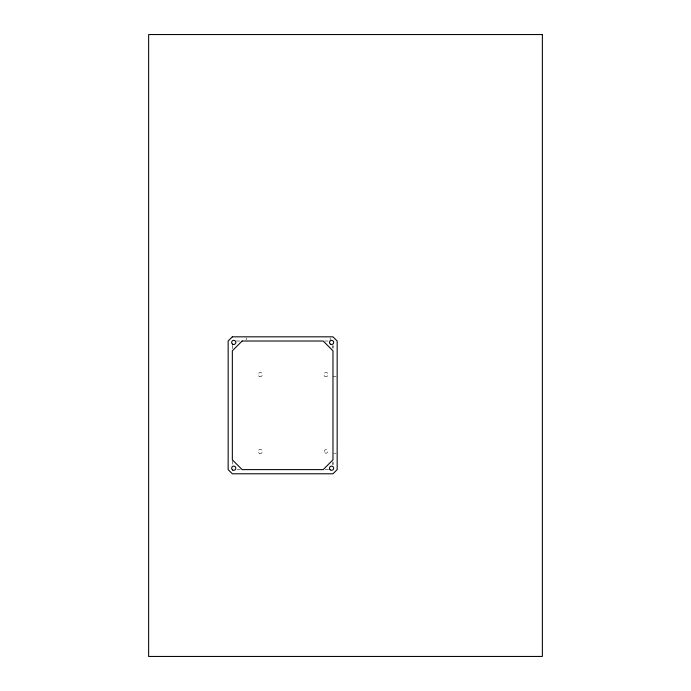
<?xml version="1.0" encoding="UTF-8"?>
<svg xmlns="http://www.w3.org/2000/svg" width="691" height="691" viewBox="0 0 691 691"><rect width="100%" height="100%" fill="white"/><g stroke="black" fill="none" stroke-linecap="round" stroke-linejoin="round"><path stroke-width="0.52" stroke-dasharray="3.46 2.59" d="M332.976 464.482L332.976 462.434M332.976 347.823L332.976 345.837M236.253 341.017L240.174 341.017M324.805 341.017L328.156 341.017M332.976 376.353L336.12 376.353M334.021 453.218L336.12 453.218M237.238 469.604L240.174 469.604M325.141 469.604L328.691 469.604M332.976 345.301L332.976 348.514M332.976 461.778L332.976 464.706M330.177 337.873L330.177 341.017M246.316 337.873L246.316 339.972M232.34 345.31L232.34 348.851M232.34 460.793L232.34 464.706M259.246 376.379A2.099 2.099 0 0 0 262.39 374.565A2.099 2.099 0 0 0 259.246 372.751A2.099 2.099 0 0 0 259.246 376.379M324.813 452.726A1.745 1.745 0 0 0 327.689 451.802A1.745 1.745 0 0 0 325.444 449.772A1.745 1.745 0 0 0 324.813 452.726M259.194 453.218A2.099 2.099 0 0 0 262.39 451.491A2.099 2.099 0 0 0 259.298 449.591A2.099 2.099 0 0 0 259.194 453.218M324.649 376.18A2.099 2.099 0 0 0 328.052 374.911A2.099 2.099 0 0 0 325.254 372.596A2.099 2.099 0 0 0 324.649 376.18"/><path stroke-width="1.04" d="M232.34 336.828L228.151 341.017L228.151 469.604L232.34 473.793L332.976 473.793L337.165 469.604L337.165 341.017L332.976 336.828L232.34 336.828M242.126 341.017L232.34 350.803L232.34 459.817L242.126 469.604L323.189 469.604L332.976 459.817L332.976 350.803L323.189 341.017L242.126 341.017M542.366 34.55L148.634 34.55L148.634 656.45L542.366 656.45L542.366 34.55M232.694 470.018A2.099 2.099 0 0 0 235.838 468.204A2.099 2.099 0 0 0 232.694 466.39A2.099 2.099 0 0 0 232.694 470.018M330.091 469.69A2.099 2.099 0 0 0 333.598 468.748A2.099 2.099 0 0 0 331.032 466.183A2.099 2.099 0 0 0 330.091 469.69M232.694 344.23A2.099 2.099 0 0 0 235.838 342.416A2.099 2.099 0 0 0 232.694 340.603A2.099 2.099 0 0 0 232.694 344.23M330.523 344.23A2.099 2.099 0 0 0 333.675 342.416A2.099 2.099 0 0 0 330.523 340.603A2.099 2.099 0 0 0 330.523 344.23"/></g></svg>
